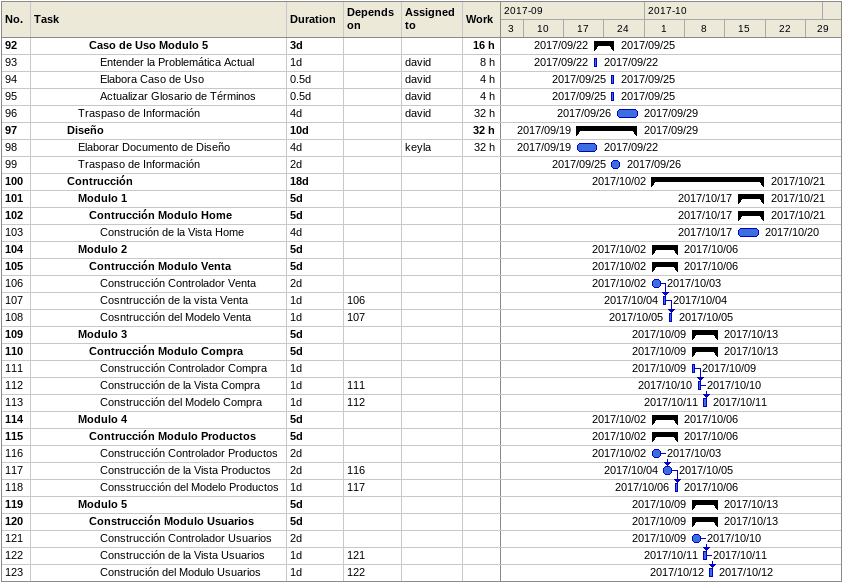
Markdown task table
| ID | Level | Task | Duration | Start | Finish | Predecessors | Resources | Work (h) |
|---|---|---|---|---|---|---|---|---|
| 92 | 6 | **Caso de Uso Modulo 5** | 3d | 2017-09-22 | 2017-09-25 |  |  | 16 |
| 93 | 7 | Entender la Problemática Actual | 1d | 2017-09-22 | 2017-09-22 |  | david | 8 |
| 94 | 7 | Elabora Caso de Uso | 0.5d | 2017-09-25 | 2017-09-25 |  | david | 4 |
| 95 | 7 | Actualizar Glosario de Términos | 0.5d | 2017-09-25 | 2017-09-25 |  | david | 4 |
| 96 | 5 | Traspaso de Información | 4d | 2017-09-26 | 2017-09-29 |  | david | 32 |
| 97 | 4 | **Diseño** | 10d | 2017-09-19 | 2017-09-29 |  |  | 32 |
| 98 | 5 | Elaborar Documento de Diseño | 4d | 2017-09-19 | 2017-09-22 |  | keyla | 32 |
| 99 | 5 | Traspaso de Información | 2d | 2017-09-25 | 2017-09-26 |  |  |  |
| 100 | 4 | **Contrucción** | 18d | 2017-10-02 | 2017-10-21 |  |  |  |
| 101 | 5 | **Modulo 1** | 5d | 2017-10-17 | 2017-10-21 |  |  |  |
| 102 | 6 | **Contrucción Modulo Home** | 5d | 2017-10-17 | 2017-10-21 |  |  |  |
| 103 | 7 | Construción de la Vista Home | 4d | 2017-10-17 | 2017-10-20 |  |  |  |
| 104 | 5 | **Modulo 2** | 5d | 2017-10-02 | 2017-10-06 |  |  |  |
| 105 | 6 | **Contrucción Modulo Venta** | 5d | 2017-10-02 | 2017-10-06 |  |  |  |
| 106 | 7 | Construcción Controlador Venta | 2d | 2017-10-02 | 2017-10-03 |  |  |  |
| 107 | 7 | Cosntrucción de la vista Venta | 1d | 2017-10-04 | 2017-10-04 | 106 |  |  |
| 108 | 7 | Cosntrucción del Modelo Venta | 1d | 2017-10-05 | 2017-10-05 | 107 |  |  |
| 109 | 5 | **Modulo 3** | 5d | 2017-10-09 | 2017-10-13 |  |  |  |
| 110 | 6 | **Contrucción Modulo Compra** | 5d | 2017-10-09 | 2017-10-13 |  |  |  |
| 111 | 7 | Construcción Controlador Compra | 1d | 2017-10-09 | 2017-10-09 |  |  |  |
| 112 | 7 | Construcción de la Vista Compra | 1d | 2017-10-10 | 2017-10-10 | 111 |  |  |
| 113 | 7 | Construcción del Modelo Compra | 1d | 2017-10-11 | 2017-10-11 | 112 |  |  |
| 114 | 5 | **Modulo 4** | 5d | 2017-10-02 | 2017-10-06 |  |  |  |
| 115 | 6 | **Contrucción Modulo Productos** | 5d | 2017-10-02 | 2017-10-06 |  |  |  |
| 116 | 7 | Construcción Controlador Productos | 2d | 2017-10-02 | 2017-10-03 |  |  |  |
| 117 | 7 | Construcción de la Vista Productos | 2d | 2017-10-04 | 2017-10-05 | 116 |  |  |
| 118 | 7 | Consstrucción del Modelo Productos | 1d | 2017-10-06 | 2017-10-06 | 117 |  |  |
| 119 | 5 | **Modulo 5** | 5d | 2017-10-09 | 2017-10-13 |  |  |  |
| 120 | 6 | **Construcción Modulo Usuarios** | 5d | 2017-10-09 | 2017-10-13 |  |  |  |
| 121 | 7 | Construcción Controlador Usuarios | 2d | 2017-10-09 | 2017-10-10 |  |  |  |
| 122 | 7 | Construcción de la Vista Usuarios | 1d | 2017-10-11 | 2017-10-11 | 121 |  |  |
| 123 | 7 | Construción del Modulo Usuarios | 1d | 2017-10-12 | 2017-10-12 | 122 |  |  |
